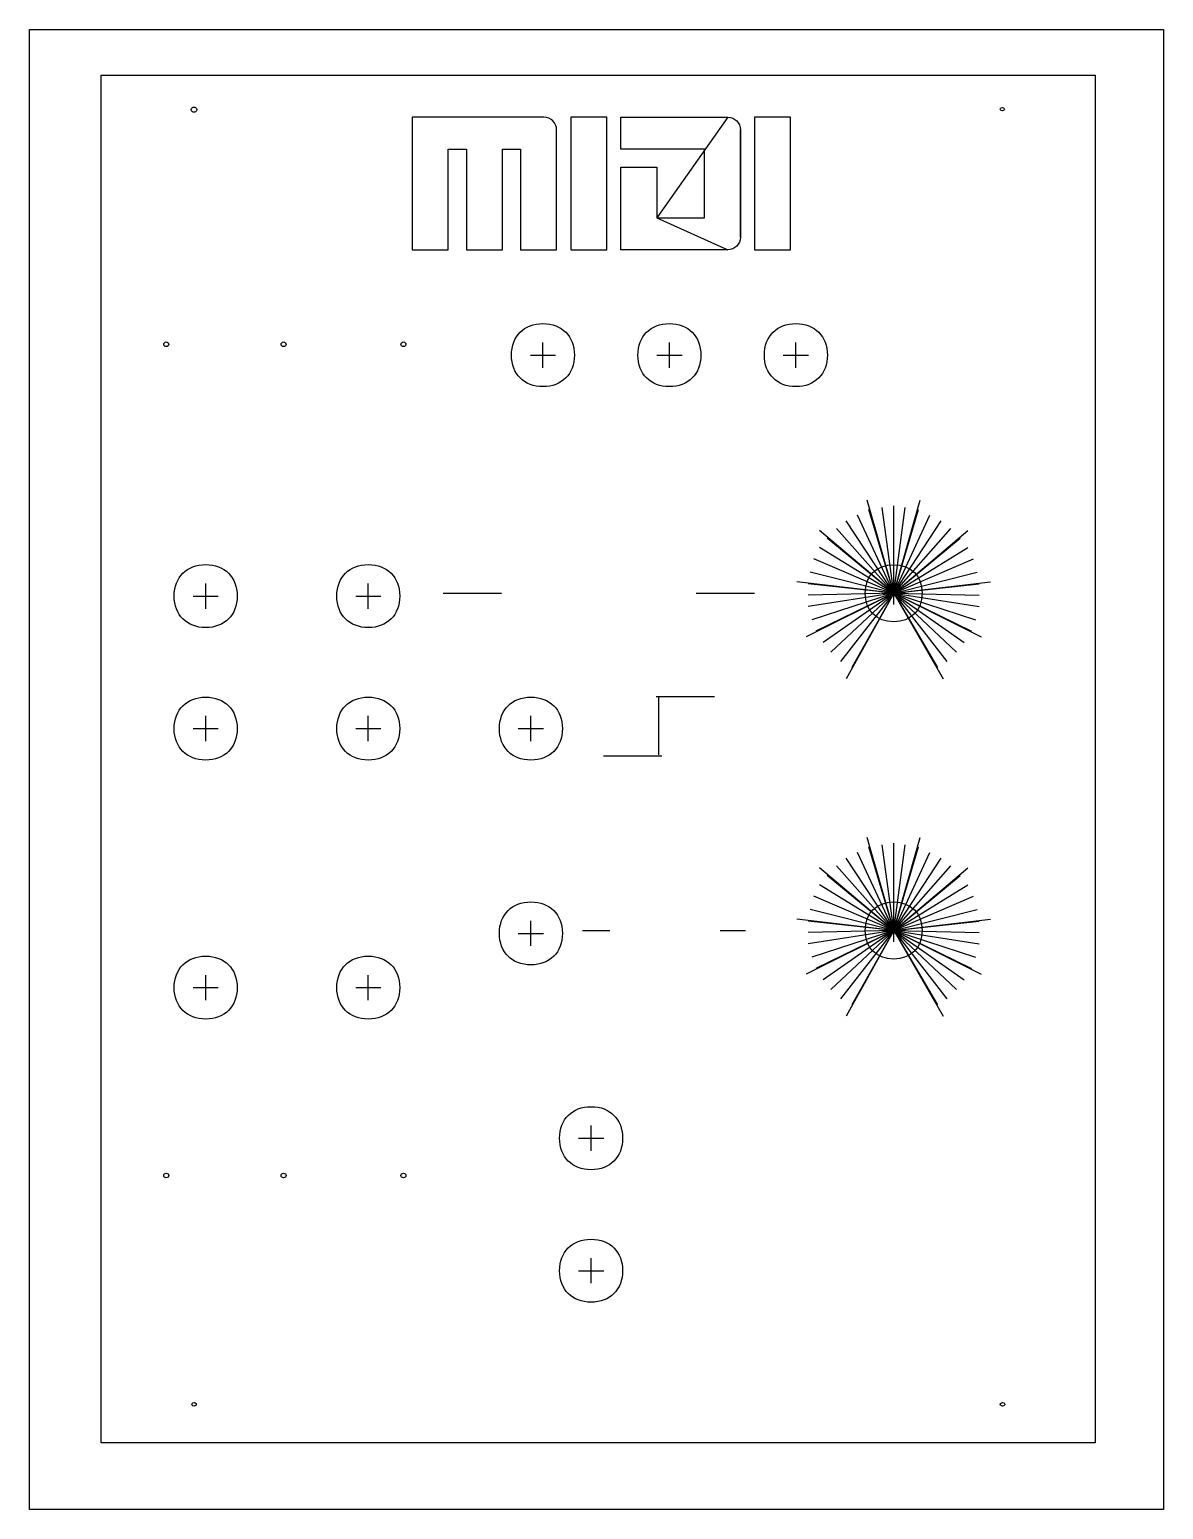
# Model space of a CAD drawing. Extents: x 3 to 109, y 136 to 275.
import ezdxf

# ---------------------------------------------------------------- set-up
doc = ezdxf.new("R2010")
doc.units = 0
doc.layers.add('text', color=7, linetype='CONTINUOUS')

msp = doc.modelspace()

# ---------------------------------------------------------------- linework, layer by layer
at = {"layer": 'text', "color": 5}
msp.add_lwpolyline([(2.631688, 275.11263), (108.897905, 275.11263), (108.897905, 136.44291), (2.631688, 136.44291), (2.631688, 275.11263)], close=True, dxfattribs=at)
at = {"layer": 'text', "color": 7}
for points in [[(42.990224, 142.670922), (9.35399, 142.670922), (9.35399, 270.827687), (102.490171, 270.827687), (102.490171, 142.670922), (9.35399, 142.670922)], [(50.842696, 266.895189), (48.647476, 266.89238), (38.498622, 266.89238), (38.498622, 254.485104), (41.870806, 254.485104), (41.870806, 263.91205), (43.573049, 263.91205), (43.573049, 254.485104), (46.948042, 254.485104), (46.948042, 263.91205), (48.647476, 263.91205), (48.647476, 254.485104), (52.023873, 254.485104), (52.026682, 265.712607)]]:
    msp.add_lwpolyline(points, dxfattribs=at)
at = {"layer": 'text', "color": 1}
for points in [[(93.993655, 267.658116), (93.993655, 267.658116)], [(18.307197, 267.610118), (18.307197, 267.610118)], [(18.259201, 146.294785), (18.259201, 146.294785)], [(94.041651, 146.294785), (94.041651, 146.294785)]]:
    msp.add_lwpolyline(points, close=True, dxfattribs=at)
at = {"layer": 'text', "color": 7}
for points in [[(56.721896, 266.89238), (53.348308, 266.89238), (53.348308, 254.486509), (56.721896, 254.486509), (56.721896, 266.89238), (56.721896, 266.89238)], [(61.419919, 257.46403), (65.87637, 257.46403), (65.87637, 263.91205), (58.046331, 263.91205), (58.046331, 266.89238), (68.072994, 266.895189)], [(73.95079, 266.89238), (70.575797, 266.89238), (70.575797, 254.486509), (73.95079, 254.486509), (73.95079, 266.89238), (73.95079, 266.89238)], [(69.252767, 265.712607), (69.249958, 255.664877)], [(68.067376, 254.485104), (58.046331, 254.485104), (58.046331, 262.208402), (61.419919, 262.208402), (61.419919, 257.46403), (61.419919, 257.46403)], [(83.828433, 222.244466), (83.828434, 222.244466)], [(83.828432, 190.635577), (83.828432, 190.635577)]]:
    msp.add_lwpolyline(points, close=True, dxfattribs=at)
at = {"layer": 'text', "color": 4}
for points in [[(15.678739, 245.622426), (15.678739, 245.622426)], [(26.681336, 245.622426), (26.681336, 245.622426)], [(37.90679, 245.622426), (37.90679, 245.622426)], [(15.678739, 167.729092), (15.678739, 167.729092)], [(26.681336, 167.729092), (26.681336, 167.729092)], [(37.90679, 167.729092), (37.90679, 167.729092)]]:
    msp.add_lwpolyline(points, close=True, dxfattribs=at)
at = {"layer": 'text', "color": 1}
for points in [[(50.744267, 243.425088), (50.744267, 245.786935)], [(62.5976, 243.425088), (62.5976, 245.786935)], [(74.450933, 243.425088), (74.450933, 245.786935)], [(49.564578, 244.605835), (51.925014, 244.605835)], [(61.417911, 244.605835), (63.778347, 244.605835)], [(73.271245, 244.605835), (75.631681, 244.605835)], [(83.61655, 222.298796), (81.121954, 231.029877)], [(83.61655, 222.298796), (82.547436, 230.317125)], [(83.61655, 222.298796), (86.111143, 231.029877)], [(83.61655, 222.298796), (83.61655, 230.49532)], [(83.61655, 222.298796), (84.685661, 230.317125)], [(83.61655, 222.298796), (79.161915, 229.069844)], [(83.61655, 222.298796), (80.231026, 229.604401)], [(83.61655, 222.298796), (81.300141, 230.138958)], [(83.61655, 222.298796), (85.932959, 230.138958)], [(83.61655, 222.298796), (87.002071, 229.604401)], [(83.61655, 222.298796), (88.071182, 229.069844)], [(83.61655, 222.298796), (76.667319, 228.178924)], [(83.61655, 222.298796), (77.38006, 227.466172)], [(83.61655, 222.298796), (78.270987, 228.357091)], [(83.61655, 222.298796), (88.96211, 228.357091)], [(83.61655, 222.298796), (90.565778, 228.178924)], [(83.61655, 222.298796), (89.853037, 227.466172)], [(83.61655, 222.298796), (76.667319, 226.575253)], [(83.61655, 222.298796), (90.565778, 226.575253)], [(83.61655, 222.298796), (76.132765, 225.506139)], [(83.61655, 222.298796), (91.100335, 225.506139)], [(83.61655, 222.298796), (74.529096, 223.36791)], [(83.61655, 222.298796), (75.776391, 224.25883)], [(83.61655, 222.298796), (91.456706, 224.25883)], [(83.61655, 222.298796), (92.704004, 223.36791)], [(83.61655, 221.229682), (83.61655, 223.36791)], [(17.955689, 222.028058), (20.316125, 222.028058)], [(19.135378, 220.84731), (19.135378, 223.209158)], [(33.195689, 222.028058), (35.556125, 222.028058)], [(34.375378, 220.84731), (34.375378, 223.209158)], [(41.385408, 222.293155), (46.851223, 222.293155)], [(65.092075, 222.293155), (70.55789, 222.293155)], [(83.61655, 222.298796), (75.420021, 218.200534)], [(83.61655, 222.298796), (75.598207, 223.189715)], [(83.61655, 222.298796), (75.598207, 221.051487)], [(83.61655, 222.298796), (75.598207, 222.120601)], [(83.61655, 222.298796), (75.954578, 219.804206)], [(83.61655, 222.298796), (76.310948, 218.735092)], [(83.61655, 222.298796), (77.023689, 217.665977)], [(83.61655, 222.298796), (77.73643, 216.775058)], [(83.61655, 222.298796), (78.627358, 215.884111)], [(83.61655, 222.298796), (79.161915, 214.28044)], [(83.61655, 222.298796), (79.696472, 215.349554)], [(82.547436, 222.298796), (84.685661, 222.298796)], [(83.61655, 222.298796), (91.634893, 223.189715)], [(83.61655, 222.298796), (91.813076, 218.200534)], [(83.61655, 222.298796), (88.249369, 214.28044)], [(83.61655, 222.298796), (91.634893, 222.120601)], [(83.61655, 222.298796), (91.634893, 221.051487)], [(83.61655, 222.298796), (91.278519, 219.804206)], [(83.61655, 222.298796), (90.922149, 218.735092)], [(83.61655, 222.298796), (90.209408, 217.665977)], [(83.61655, 222.298796), (89.496667, 216.775058)], [(83.61655, 222.298796), (88.605739, 215.884111)], [(83.61655, 222.298796), (87.714812, 215.349554)], [(61.347545, 212.626027), (66.813359, 212.626027)], [(61.616093, 207.142469), (61.616093, 212.608284)], [(19.135378, 208.429533), (19.135378, 210.79138)], [(34.375378, 208.429533), (34.375378, 210.79138)], [(49.615378, 208.429533), (49.615378, 210.79138)], [(17.955689, 209.61028), (20.316125, 209.61028)], [(33.195689, 209.61028), (35.556125, 209.61028)], [(48.435689, 209.61028), (50.796125, 209.61028)], [(56.418824, 207.053155), (61.884639, 207.053155)], [(83.616549, 190.689896), (81.121953, 199.420977)], [(83.616549, 190.689896), (81.300139, 198.530058)], [(83.616549, 190.689896), (82.547435, 198.708224)], [(83.616549, 190.689896), (86.111142, 199.420977)], [(83.616549, 190.689896), (83.616549, 198.88642)], [(83.616549, 190.689896), (84.68566, 198.708224)], [(83.616549, 190.689896), (85.932958, 198.530058)], [(83.616549, 190.689896), (79.161914, 197.460943)], [(83.616549, 190.689896), (80.231025, 197.9955)], [(83.616549, 190.689896), (87.00207, 197.9955)], [(83.616549, 190.689896), (88.071181, 197.460943)], [(83.616549, 190.689896), (76.667318, 196.570024)], [(83.616549, 190.689896), (77.380059, 195.857272)], [(83.616549, 190.689896), (78.270986, 196.748191)], [(83.616549, 190.689896), (88.962109, 196.748191)], [(83.616549, 190.689896), (90.565777, 196.570024)], [(83.616549, 190.689896), (89.853036, 195.857272)], [(83.616549, 190.689896), (76.667318, 194.966353)], [(83.616549, 190.689896), (90.565777, 194.966353)], [(83.616549, 190.689896), (76.132763, 193.897239)], [(83.616549, 190.689896), (91.100334, 193.897239)], [(49.615378, 189.238422), (49.615378, 191.600269)], [(83.616549, 190.689896), (74.529095, 191.75901)], [(83.616549, 190.689896), (75.598206, 191.580815)], [(83.616549, 190.689896), (75.77639, 192.649929)], [(83.616549, 190.689896), (91.456705, 192.649929)], [(83.616549, 190.689896), (92.704003, 191.75901)], [(83.616549, 189.620782), (83.616549, 191.75901)], [(83.616549, 190.689896), (91.634891, 191.580815)], [(48.435689, 190.419169), (50.796125, 190.419169)], [(54.446328, 190.684266), (57.011223, 190.684266)], [(67.349853, 190.684266), (69.721352, 190.684266)], [(83.616549, 190.689896), (75.42002, 186.591634)], [(83.616549, 190.689896), (75.598206, 189.442587)], [(83.616549, 190.689896), (75.598206, 190.511701)], [(83.616549, 190.689896), (75.954577, 188.195306)], [(83.616549, 190.689896), (76.310947, 187.126191)], [(83.616549, 190.689896), (77.023688, 186.057077)], [(83.616549, 190.689896), (77.736429, 185.166158)], [(83.616549, 190.689896), (78.627357, 184.275211)], [(83.616549, 190.689896), (79.161914, 182.671539)], [(83.616549, 190.689896), (79.696471, 183.740654)], [(82.547435, 190.689896), (84.68566, 190.689896)], [(83.616549, 190.689896), (91.813075, 186.591634)], [(83.616549, 190.689896), (88.249368, 182.671539)], [(83.616549, 190.689896), (91.634891, 190.511701)], [(83.616549, 190.689896), (91.634891, 189.442587)], [(83.616549, 190.689896), (91.278518, 188.195306)], [(83.616549, 190.689896), (90.922148, 187.126191)], [(83.616549, 190.689896), (90.209407, 186.057077)], [(83.616549, 190.689896), (89.496666, 185.166158)], [(83.616549, 190.689896), (88.605738, 184.275211)], [(83.616549, 190.689896), (87.714811, 183.740654)], [(19.135378, 184.158422), (19.135378, 186.520269)], [(19.135378, 184.158422), (19.135378, 186.520269)], [(34.375378, 184.158422), (34.375378, 186.520269)], [(17.955689, 185.339169), (20.316125, 185.339169)], [(17.955689, 185.339169), (20.316125, 185.339169)], [(33.195689, 185.339169), (35.556125, 185.339169)], [(55.259822, 170.04731), (55.259822, 172.409158)], [(54.080133, 171.228058), (56.44057, 171.228058)], [(55.259822, 157.629533), (55.259822, 159.99138)], [(54.080133, 158.81028), (56.44057, 158.81028)]]:
    msp.add_lwpolyline(points, dxfattribs=at)
for points in [[(17.779218, 267.610118), (17.77902, 267.695978), (17.829292, 267.775394), (17.911052, 267.818376)], [(17.911052, 267.818376), (17.992813, 267.861359), (18.093603, 267.861359), (18.175363, 267.818376)], [(18.175363, 267.818376), (18.257123, 267.775394), (18.307396, 267.695978), (18.307197, 267.610118)], [(93.60967, 267.658116), (93.609594, 267.709598), (93.646171, 267.757195), (93.705605, 267.782953)], [(93.705605, 267.533279), (93.646171, 267.559037), (93.609594, 267.606633), (93.60967, 267.658116)], [(93.705605, 267.782953), (93.765039, 267.80871), (93.838287, 267.80871), (93.897721, 267.782953)], [(93.897721, 267.782953), (93.957155, 267.757195), (93.993732, 267.709598), (93.993655, 267.658116)], [(93.993655, 267.658116), (93.993732, 267.606633), (93.957155, 267.559037), (93.897721, 267.533279)], [(17.911052, 267.401859), (17.829292, 267.444841), (17.77902, 267.524257), (17.779218, 267.610118)], [(18.175363, 267.401859), (18.093603, 267.358876), (17.992813, 267.358876), (17.911052, 267.401859)], [(18.307197, 267.610118), (18.307396, 267.524257), (18.257123, 267.444841), (18.175363, 267.401859)], [(93.897721, 267.533279), (93.838287, 267.507521), (93.765039, 267.507521), (93.705605, 267.533279)], [(47.792222, 244.605835), (47.792222, 246.37678), (48.973322, 247.557527), (50.744267, 247.557527)], [(50.744267, 247.557527), (52.51627, 247.557527), (53.695958, 246.37678), (53.695958, 244.605835)], [(59.645556, 244.605835), (59.645556, 246.37678), (60.826656, 247.557527), (62.5976, 247.557527)], [(62.5976, 247.557527), (64.369603, 247.557527), (65.549292, 246.37678), (65.549292, 244.605835)], [(71.498889, 244.605835), (71.498889, 246.37678), (72.679989, 247.557527), (74.450933, 247.557527)], [(74.450933, 247.557527), (76.222936, 247.557527), (77.402625, 246.37678), (77.402625, 244.605835)], [(50.744267, 241.654144), (48.973322, 241.654144), (47.792222, 242.835244), (47.792222, 244.605835)], [(53.695958, 244.605835), (53.695958, 242.835244), (52.51627, 241.654144), (50.744267, 241.654144)], [(62.5976, 241.654144), (60.826656, 241.654144), (59.645556, 242.835244), (59.645556, 244.605835)], [(65.549292, 244.605835), (65.549292, 242.835244), (64.369603, 241.654144), (62.5976, 241.654144)], [(74.450933, 241.654144), (72.679989, 241.654144), (71.498889, 242.835244), (71.498889, 244.605835)], [(77.402625, 244.605835), (77.402625, 242.835244), (76.222936, 241.654144), (74.450933, 241.654144)], [(16.183333, 222.028058), (16.183333, 223.799002), (17.364433, 224.979749), (19.135378, 224.979749)], [(19.135378, 224.979749), (20.907381, 224.979749), (22.08707, 223.799002), (22.08707, 222.028058)], [(31.423333, 222.028058), (31.423333, 223.799002), (32.604433, 224.979749), (34.375378, 224.979749)], [(34.375378, 224.979749), (36.147381, 224.979749), (37.32707, 223.799002), (37.32707, 222.028058)], [(80.943767, 222.298796), (80.943767, 223.902468), (82.012881, 224.971582), (83.61655, 224.971582)], [(83.61655, 224.971582), (85.220218, 224.971582), (86.28933, 223.902468), (86.28933, 222.298796)], [(19.135378, 219.076366), (17.364433, 219.076366), (16.183333, 220.257466), (16.183333, 222.028058)], [(22.08707, 222.028058), (22.08707, 220.257466), (20.907381, 219.076366), (19.135378, 219.076366)], [(34.375378, 219.076366), (32.604433, 219.076366), (31.423333, 220.257466), (31.423333, 222.028058)], [(37.32707, 222.028058), (37.32707, 220.257466), (36.147381, 219.076366), (34.375378, 219.076366)], [(83.61655, 219.626011), (82.012881, 219.626011), (80.943767, 220.695125), (80.943767, 222.298796)], [(86.28933, 222.298796), (86.28933, 220.695125), (85.220218, 219.626011), (83.61655, 219.626011)], [(16.183333, 209.61028), (16.183333, 211.381224), (17.364433, 212.561972), (19.135378, 212.561972)], [(19.135378, 212.561972), (20.907381, 212.561972), (22.08707, 211.381224), (22.08707, 209.61028)], [(31.423333, 209.61028), (31.423333, 211.381224), (32.604433, 212.561972), (34.375378, 212.561972)], [(34.375378, 212.561972), (36.147381, 212.561972), (37.32707, 211.381224), (37.32707, 209.61028)], [(46.663333, 209.61028), (46.663333, 211.381224), (47.844433, 212.561972), (49.615378, 212.561972)], [(49.615378, 212.561972), (51.387381, 212.561972), (52.56707, 211.381224), (52.56707, 209.61028)], [(19.135378, 206.658588), (17.364433, 206.658588), (16.183333, 207.839688), (16.183333, 209.61028)], [(22.08707, 209.61028), (22.08707, 207.839688), (20.907381, 206.658588), (19.135378, 206.658588)], [(34.375378, 206.658588), (32.604433, 206.658588), (31.423333, 207.839688), (31.423333, 209.61028)], [(37.32707, 209.61028), (37.32707, 207.839688), (36.147381, 206.658588), (34.375378, 206.658588)], [(49.615378, 206.658588), (47.844433, 206.658588), (46.663333, 207.839688), (46.663333, 209.61028)], [(52.56707, 209.61028), (52.56707, 207.839688), (51.387381, 206.658588), (49.615378, 206.658588)], [(46.663333, 190.419169), (46.663333, 192.190113), (47.844433, 193.37086), (49.615378, 193.37086)], [(49.615378, 193.37086), (51.387381, 193.37086), (52.56707, 192.190113), (52.56707, 190.419169)], [(80.943766, 190.689896), (80.943766, 192.293567), (82.01288, 193.362682), (83.616549, 193.362682)], [(83.616549, 193.362682), (85.220217, 193.362682), (86.289329, 192.293567), (86.289329, 190.689896)], [(49.615378, 187.467477), (47.844433, 187.467477), (46.663333, 188.648577), (46.663333, 190.419169)], [(52.56707, 190.419169), (52.56707, 188.648577), (51.387381, 187.467477), (49.615378, 187.467477)], [(83.616549, 188.01711), (82.01288, 188.01711), (80.943766, 189.086225), (80.943766, 190.689896)], [(86.289329, 190.689896), (86.289329, 189.086225), (85.220217, 188.01711), (83.616549, 188.01711)], [(16.183333, 185.339169), (16.183333, 187.110113), (17.364433, 188.29086), (19.135378, 188.29086)], [(16.183333, 185.339169), (16.183333, 187.110113), (17.364433, 188.29086), (19.135378, 188.29086)], [(19.135378, 188.29086), (20.907381, 188.29086), (22.08707, 187.110113), (22.08707, 185.339169)], [(19.135378, 188.29086), (20.907381, 188.29086), (22.08707, 187.110113), (22.08707, 185.339169)], [(31.423333, 185.339169), (31.423333, 187.110113), (32.604433, 188.29086), (34.375378, 188.29086)], [(34.375378, 188.29086), (36.147381, 188.29086), (37.32707, 187.110113), (37.32707, 185.339169)], [(19.135378, 182.387477), (17.364433, 182.387477), (16.183333, 183.568577), (16.183333, 185.339169)], [(19.135378, 182.387477), (17.364433, 182.387477), (16.183333, 183.568577), (16.183333, 185.339169)], [(22.08707, 185.339169), (22.08707, 183.568577), (20.907381, 182.387477), (19.135378, 182.387477)], [(22.08707, 185.339169), (22.08707, 183.568577), (20.907381, 182.387477), (19.135378, 182.387477)], [(34.375378, 182.387477), (32.604433, 182.387477), (31.423333, 183.568577), (31.423333, 185.339169)], [(37.32707, 185.339169), (37.32707, 183.568577), (36.147381, 182.387477), (34.375378, 182.387477)], [(52.307778, 171.228058), (52.307778, 172.999002), (53.488878, 174.179749), (55.259822, 174.179749)], [(55.259822, 174.179749), (57.031825, 174.179749), (58.211514, 172.999002), (58.211514, 171.228058)], [(55.259822, 168.276366), (53.488878, 168.276366), (52.307778, 169.457466), (52.307778, 171.228058)], [(58.211514, 171.228058), (58.211514, 169.457466), (57.031825, 168.276366), (55.259822, 168.276366)], [(52.307778, 158.81028), (52.307778, 160.581224), (53.488878, 161.761972), (55.259822, 161.761972)], [(55.259822, 161.761972), (57.031825, 161.761972), (58.211514, 160.581224), (58.211514, 158.81028)], [(55.259822, 155.858588), (53.488878, 155.858588), (52.307778, 157.039688), (52.307778, 158.81028)], [(58.211514, 158.81028), (58.211514, 157.039688), (57.031825, 155.858588), (55.259822, 155.858588)], [(17.827218, 146.294785), (17.827218, 146.354803), (17.868386, 146.410262), (17.935214, 146.440271)], [(17.935213, 146.149298), (17.868385, 146.179307), (17.827218, 146.234766), (17.827218, 146.294785)], [(18.151205, 146.149298), (18.084377, 146.119289), (18.002042, 146.119289), (17.935213, 146.149298)], [(17.935214, 146.440271), (18.002042, 146.470281), (18.084377, 146.470281), (18.151205, 146.440271)], [(18.151205, 146.440271), (18.218033, 146.410262), (18.259201, 146.354803), (18.259201, 146.294785)], [(18.259201, 146.294785), (18.259201, 146.234766), (18.218033, 146.179307), (18.151205, 146.149298)], [(93.609667, 146.294785), (93.609667, 146.354803), (93.650835, 146.410262), (93.717663, 146.440271)], [(93.717663, 146.149298), (93.650835, 146.179307), (93.609667, 146.234766), (93.609667, 146.294785)], [(93.717663, 146.440271), (93.784491, 146.470281), (93.866827, 146.470281), (93.933655, 146.440271)], [(93.933655, 146.149298), (93.866827, 146.119289), (93.784491, 146.119289), (93.717663, 146.149298)], [(93.933655, 146.440271), (94.000483, 146.410262), (94.041651, 146.354803), (94.041651, 146.294785)], [(94.041651, 146.294785), (94.041651, 146.234766), (94.000483, 146.179307), (93.933655, 146.149298)]]:
    msp.add_open_spline(points, degree=3, dxfattribs=at)
at = {"layer": 'text', "color": 7}
for points in [[(52.026682, 265.712607), (52.026682, 266.365696), (51.497189, 266.895189), (50.842696, 266.895189)], [(68.072994, 266.895189), (68.723274, 266.895189), (69.252767, 266.365696), (69.252767, 265.712607)], [(69.249958, 255.664877), (69.249958, 255.011789), (68.723274, 254.485104), (68.067376, 254.485104)], [(83.468447, 222.057412), (83.394193, 222.095995), (83.348451, 222.1673), (83.348452, 222.244466)], [(83.348452, 222.244466), (83.348452, 222.321633), (83.394194, 222.392937), (83.468447, 222.43152)], [(83.468447, 222.43152), (83.542701, 222.470104), (83.634184, 222.470104), (83.708438, 222.43152)], [(83.708438, 222.057412), (83.634184, 222.018829), (83.5427, 222.018829), (83.468447, 222.057412)], [(83.708438, 222.43152), (83.782691, 222.392937), (83.828433, 222.321633), (83.828433, 222.244466)], [(83.828433, 222.244466), (83.828433, 222.1673), (83.782691, 222.095995), (83.708438, 222.057412)], [(83.34845, 190.635577), (83.34845, 190.754866), (83.4559, 190.851569), (83.588441, 190.851569)], [(83.588441, 190.419586), (83.4559, 190.419586), (83.34845, 190.516288), (83.34845, 190.635577)], [(83.588441, 190.851569), (83.720986, 190.851569), (83.828432, 190.754866), (83.828432, 190.635577)], [(83.828432, 190.635577), (83.828432, 190.516288), (83.720986, 190.419586), (83.588441, 190.419586)]]:
    msp.add_open_spline(points, degree=3, dxfattribs=at)
at = {"layer": 'text', "color": 4}
for points in [[(15.198756, 245.622426), (15.198756, 245.741714), (15.306206, 245.838417), (15.438748, 245.838417)], [(15.438748, 245.406434), (15.306206, 245.406434), (15.198756, 245.503137), (15.198756, 245.622426)], [(15.438748, 245.838417), (15.571293, 245.838417), (15.678739, 245.741714), (15.678739, 245.622426)], [(15.678739, 245.622426), (15.678739, 245.503137), (15.571293, 245.406434), (15.438748, 245.406434)], [(26.201353, 245.622426), (26.201353, 245.741714), (26.308803, 245.838417), (26.441345, 245.838417)], [(26.441345, 245.406434), (26.308803, 245.406434), (26.201353, 245.503137), (26.201353, 245.622426)], [(26.441345, 245.838417), (26.57389, 245.838417), (26.681336, 245.741714), (26.681336, 245.622426)], [(26.681336, 245.622426), (26.681336, 245.503137), (26.57389, 245.406434), (26.441345, 245.406434)], [(37.426807, 245.622426), (37.426807, 245.741714), (37.534257, 245.838417), (37.666799, 245.838417)], [(37.666799, 245.406434), (37.534257, 245.406434), (37.426807, 245.503137), (37.426807, 245.622426)], [(37.666799, 245.838417), (37.799343, 245.838417), (37.90679, 245.741714), (37.90679, 245.622426)], [(37.90679, 245.622426), (37.90679, 245.503137), (37.799343, 245.406434), (37.666799, 245.406434)], [(15.198756, 167.729092), (15.198756, 167.848381), (15.306206, 167.945084), (15.438748, 167.945084)], [(15.438748, 167.945084), (15.571293, 167.945084), (15.678739, 167.848381), (15.678739, 167.729092)], [(26.201353, 167.729092), (26.201353, 167.848381), (26.308803, 167.945084), (26.441345, 167.945084)], [(26.441345, 167.945084), (26.57389, 167.945084), (26.681336, 167.848381), (26.681336, 167.729092)], [(37.426807, 167.729092), (37.426807, 167.848381), (37.534257, 167.945084), (37.666799, 167.945084)], [(37.666799, 167.945084), (37.799343, 167.945084), (37.90679, 167.848381), (37.90679, 167.729092)], [(15.438748, 167.513101), (15.306206, 167.513101), (15.198756, 167.609803), (15.198756, 167.729092)], [(15.678739, 167.729092), (15.678739, 167.609803), (15.571293, 167.513101), (15.438748, 167.513101)], [(26.441345, 167.513101), (26.308803, 167.513101), (26.201353, 167.609803), (26.201353, 167.729092)], [(26.681336, 167.729092), (26.681336, 167.609803), (26.57389, 167.513101), (26.441345, 167.513101)], [(37.666799, 167.513101), (37.534257, 167.513101), (37.426807, 167.609803), (37.426807, 167.729092)], [(37.90679, 167.729092), (37.90679, 167.609803), (37.799343, 167.513101), (37.666799, 167.513101)]]:
    msp.add_open_spline(points, degree=3, dxfattribs=at)

doc.saveas('drawing.dxf')
